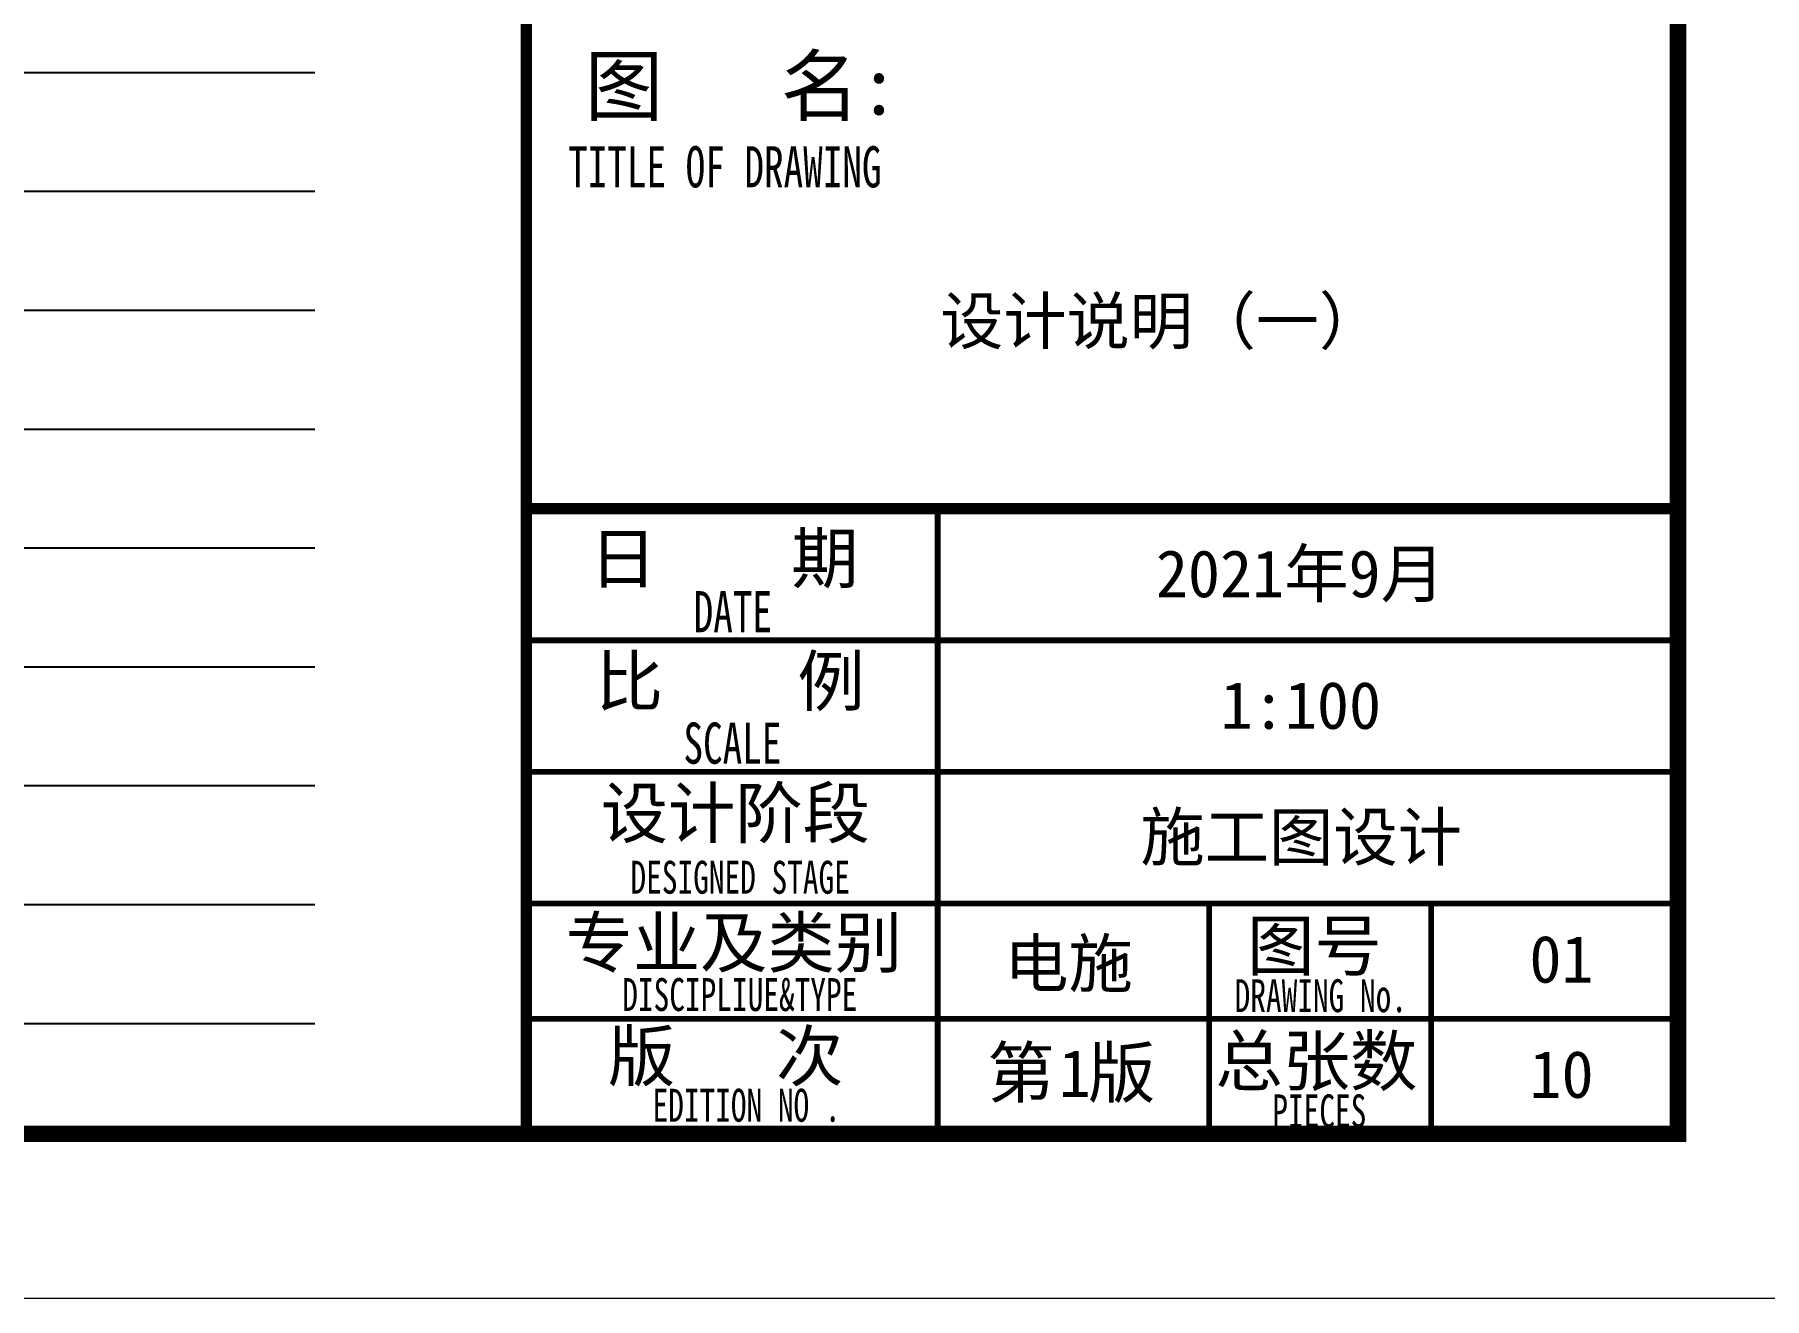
# Model space of a CAD drawing. Extents: x 5031545 to 5313844, y -886381 to -283477.
# Drawn here: x 5109955 to 5120469, y -708181 to -700500 of the extents above; entities that cross this region are included whole.
import ezdxf

# ---------------------------------------------------------------- set-up
doc = ezdxf.new("R2010")
doc.units = 0
doc.header["$LTSCALE"] = 1000
doc.header["$MEASUREMENT"] = 0
doc.layers.add('TEL_TEXT', color=7, linetype='CONTINUOUS')
doc.layers.add('图签文字', color=4, linetype='CONTINUOUS')
for name, color, linetype, lineweight in [('可改文字', 6, 'CONTINUOUS', 18), ('图框', 147, 'CONTINUOUS', 20), ('图签', 147, 'CONTINUOUS', 18)]:
    doc.layers.add(name, color=color, linetype=linetype, lineweight=lineweight)
doc.styles.add('宋体', font='', dxfattribs={"height": 4})
doc.styles.add('建筑图签-1', font='simhei.ttf', dxfattribs={"width": 0.7})
doc.styles.get('宋体').set_extended_font_data('SimSun')

# ---------------------------------------------------------------- blocks, each defined once
blk = doc.blocks.new('B2-2#-tq1')
at = {"layer": '图框'}
for points, const_width in [([(691745, 786954), (691745, 826954)], 70), ([(691745, 790754), (698745, 790754)], 70), ([(694245, 788354), (694245, 790754)], 35), ([(691745, 789954), (698745, 789954)], 35), ([(691745, 789154), (698745, 789154)], 35), ([(691745, 788354), (698745, 788354)], 35), ([(691745, 788354), (698245, 788354)], 35), ([(694245, 786954), (694245, 788354)], 35), ([(695895, 786954), (695895, 788354)], 35), ([(695895, 786954), (695895, 788354)], 35), ([(695895, 786954), (695895, 788354)], 35), ([(697245, 786954), (697245, 788354)], 35), ([(691745, 787654), (695895, 787654)], 35), ([(695895, 787654), (698745, 787654)], 35)]:
    blk.add_lwpolyline(points, dxfattribs=dict(at, const_width=const_width))
at = {"layer": '图签', "color": 154, "style": '宋体'}
for s, p in [('2021年9月', (695571, 790216)), ('1:100', (695965, 789416)), ('施工图设计', (695477, 788616)), ('电施', (694649, 787847)), ('10', (697842, 787173))]:
    blk.add_text(s, height=286.7, dxfattribs=at).set_placement(p)
at = {"layer": '图签文字', "color": 7, "style": '建筑图签-1'}
for s, height, p in [('图   名:', 350, (692100, 793149)), ('日    期', 300, (692129, 790303)), ('比    例', 300, (692167, 789556)), ('设计阶段', 300, (692197, 788754)), ('专业及类别', 300, (691983, 787967)), ('图号', 300, (696126, 787948)), ('版   次 ', 300, (692241, 787277)), ('总张数', 300, (695933, 787248)), ('第 版', 300, (694546, 787177))]:
    blk.add_text(s, height=height, dxfattribs=at).set_placement(p)
at = {"layer": '图签文字', "style": '建筑图签-1', "width": 0.7}
for s, height, p in [('TITLE OF DRAWING', 250, (691999, 792707)), ('DATE', 250, (692762, 790003)), ('SCALE', 250, (692700, 789204)), ('DESIGNED STAGE', 200, (692378, 788414)), ('DISCIPLIUE&TYPE', 200, (692328, 787701)), ('DRAWING No.', 200, (696050, 787694)), ('EDITION NO .', 200, (692512, 787028)), ('PIECES', 200, (696279, 786994))]:
    blk.add_text(s, height=height, dxfattribs=at).set_placement(p)

msp = doc.modelspace()

# ---------------------------------------------------------------- linework, layer by layer
at = {"layer": 'TEL_TEXT', "color": 0}
for p, q in [((5090288.5, -700729.6), (5111658.5, -700729.6)), ((5090288.5, -701452), (5111658.5, -701452)), ((5090288.5, -702174.5), (5111658.5, -702174.5)), ((5090288.5, -702896.9), (5111658.5, -702896.9)), ((5090288.5, -703619.4), (5111658.5, -703619.4)), ((5090288.5, -704341.8), (5111658.5, -704341.8)), ((5090288.5, -705064.3), (5111658.5, -705064.3)), ((5090288.5, -705786.7), (5111658.5, -705786.7)), ((5090288.5, -706509.2), (5111658.5, -706509.2))]:
    msp.add_line(p, q, dxfattribs=at)
at = {"layer": '图框'}
msp.add_lwpolyline([(5061543.6, -666226.8), (5120943.5, -666226.8), (5120943.5, -708181), (5061543.6, -708181)], close=True, dxfattribs=at)
at = {"layer": '图框', "const_width": 100}
msp.add_lwpolyline([(5064043.6, -707181), (5119943.6, -707181), (5119943.6, -667181), (5064043.6, -667181)], close=True, dxfattribs=at)

# ---------------------------------------------------------------- block references
at = {"layer": '图框'}
msp.add_blockref('B2-2#-tq1', (4421198.6, -1494135.1), dxfattribs=at)

# ---------------------------------------------------------------- texts
at = {"layer": '可改文字', "color": 1, "style": '宋体'}
msp.add_text('设计说明（一）', height=281.28, dxfattribs=at).set_placement((5115459.3, -702380.4))
at = {"layer": '图签', "color": 1, "style": '宋体'}
for s, height, p in [('01', 286.68, (5119040.2, -706261.9)), ('1', 286.7, (5116179.6, -706955.9))]:
    msp.add_text(s, height=height, dxfattribs=at).set_placement(p)

doc.saveas('drawing.dxf')
